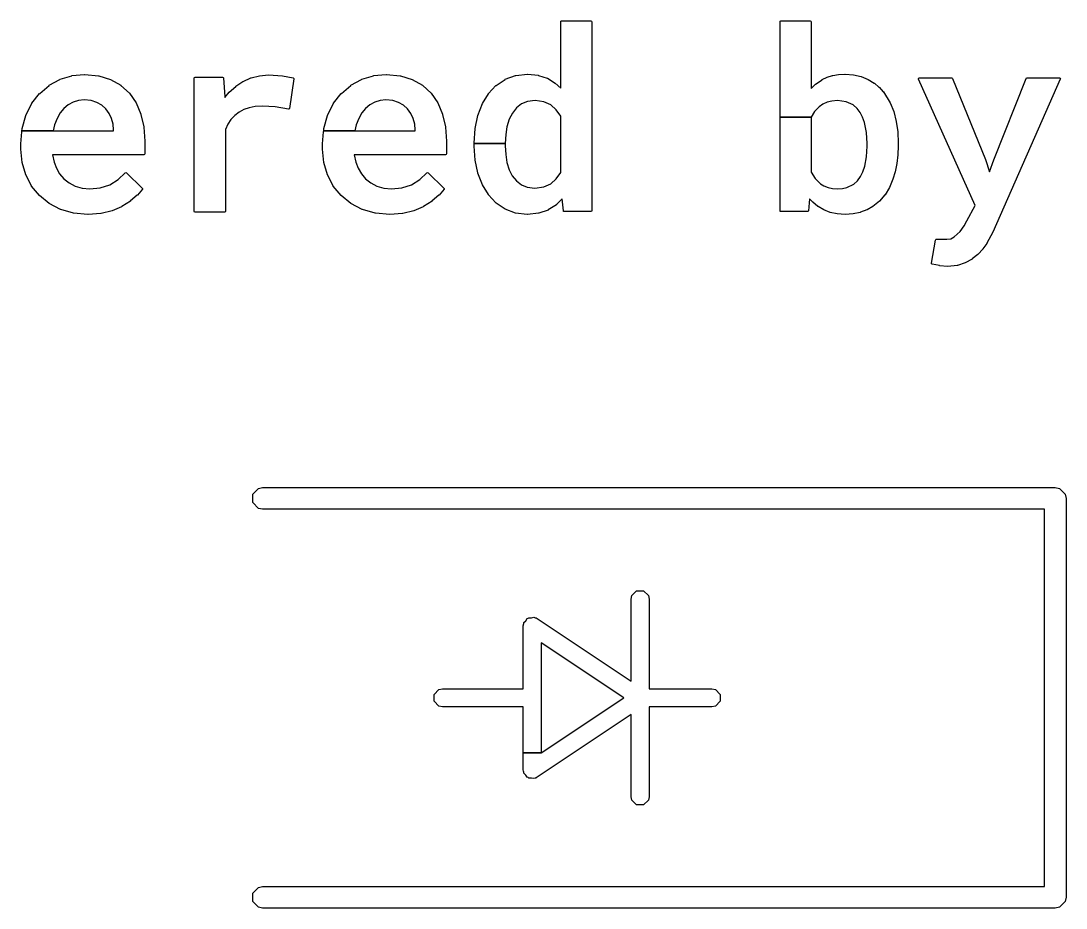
# Model space of a CAD drawing. Header units: millimetres. Extents: x 73 to 173, y -160 to -92.
# Drawn here: x 155.49 to 161.3, y -146.87 to -141.93 of the extents above; entities that cross this region are included whole.
import ezdxf

# ---------------------------------------------------------------- set-up
doc = ezdxf.new("R2010")
doc.units = ezdxf.units.MM
doc.layers.add('F.Silkscreen', color=41, linetype='CONTINUOUS', true_color=0xf2eda1)

msp = doc.modelspace()

# ---------------------------------------------------------------- linework, layer by layer
at = {"layer": 'F.Silkscreen', "linetype": 'CONTINUOUS'}
for p, q in [((158.488086, -141.937822), (158.48955, -141.934286)), ((158.488086, -142.307319), (158.488086, -141.937822)), ((158.48955, -141.934286), (158.493086, -141.932822)), ((158.493086, -141.932822), (158.656485, -141.932822)), ((158.656485, -141.932822), (158.660021, -141.934286)), ((158.660021, -141.934286), (158.661485, -141.937822)), ((158.661485, -141.937822), (158.661485, -142.989044)), ((159.708568, -141.937822), (159.710032, -141.934286)), ((159.708568, -142.469182), (159.708568, -141.937822)), ((159.710032, -141.934286), (159.713568, -141.932822)), ((159.713568, -141.932822), (159.876966, -141.932822)), ((159.876966, -141.932822), (159.880502, -141.934286)), ((159.880502, -141.934286), (159.881966, -141.937822)), ((159.881966, -141.937822), (159.881966, -142.309934)), ((155.769002, -142.237473), (155.839147, -142.230639)), ((155.839147, -142.230639), (155.84009, -142.230636)), ((155.84009, -142.230636), (155.91723, -142.237729)), ((157.447439, -142.237473), (157.517584, -142.230639)), ((157.517584, -142.230639), (157.518527, -142.230636)), ((157.518527, -142.230636), (157.595667, -142.237729)), ((158.238122, -142.236992), (158.303684, -142.229851)), ((158.303684, -142.229851), (158.30471, -142.229846)), ((158.30471, -142.229846), (158.363442, -142.235567)), ((160.001674, -142.237158), (160.033572, -142.231767)), ((160.033572, -142.231767), (160.034142, -142.231704)), ((160.034142, -142.231704), (160.069716, -142.229829)), ((160.069716, -142.229829), (160.07033, -142.229834)), ((160.07033, -142.229834), (160.116958, -142.233112)), ((155.642421, -142.291073), (155.701907, -142.258286)), ((155.701907, -142.258286), (155.70284, -142.25789)), ((155.70284, -142.25789), (155.768006, -142.237674)), ((155.768006, -142.237674), (155.769002, -142.237473)), ((155.91723, -142.237729), (155.918253, -142.237932)), ((155.918253, -142.237932), (155.983018, -142.258012)), ((155.983018, -142.258012), (155.984023, -142.25845)), ((155.984023, -142.25845), (156.041075, -142.291137)), ((156.449391, -142.250453), (156.450855, -142.246917)), ((156.449391, -142.992952), (156.449391, -142.250453)), ((156.450855, -142.246917), (156.454391, -142.245453)), ((156.454391, -142.245453), (156.607531, -142.245453)), ((156.607531, -142.245453), (156.611067, -142.246917)), ((156.611067, -142.246917), (156.61252, -142.250126)), ((156.61252, -142.250126), (156.619359, -142.354479)), ((156.680775, -142.296632), (156.720596, -142.270164)), ((156.720596, -142.270164), (156.721298, -142.269775)), ((156.721298, -142.269775), (156.764661, -142.250099)), ((156.764661, -142.250099), (156.765486, -142.249808)), ((156.765486, -142.249808), (156.811848, -142.23793)), ((156.811848, -142.23793), (156.812687, -142.23779)), ((156.812687, -142.23779), (156.862791, -142.233746)), ((156.862791, -142.233746), (156.863514, -142.23374)), ((156.863514, -142.23374), (156.94045, -142.238686)), ((156.94045, -142.238686), (156.941108, -142.238773)), ((156.941108, -142.238773), (156.999543, -142.250435)), ((157.003514, -142.25604), (156.98025, -142.419988)), ((156.999543, -142.250435), (157.002723, -142.252563)), ((157.002723, -142.252563), (157.003514, -142.25604)), ((157.320858, -142.291073), (157.380344, -142.258286)), ((157.380344, -142.258286), (157.381277, -142.25789)), ((157.381277, -142.25789), (157.446443, -142.237674)), ((157.446443, -142.237674), (157.447439, -142.237473)), ((157.595667, -142.237729), (157.59669, -142.237932)), ((157.59669, -142.237932), (157.661455, -142.258012)), ((157.661455, -142.258012), (157.66246, -142.25845)), ((157.66246, -142.25845), (157.719511, -142.291137)), ((158.129135, -142.291673), (158.179027, -142.258443)), ((158.179027, -142.258443), (158.180093, -142.257904)), ((158.180093, -142.257904), (158.236957, -142.237263)), ((158.236957, -142.237263), (158.238122, -142.236992)), ((158.363442, -142.235567), (158.364532, -142.235798)), ((158.364532, -142.235798), (158.413145, -142.251936)), ((158.413145, -142.251936), (158.414171, -142.252411)), ((158.414171, -142.252411), (158.457312, -142.278684)), ((158.457312, -142.278684), (158.458126, -142.279302)), ((158.458126, -142.279302), (158.488086, -142.307319)), ((159.881966, -142.309934), (159.904813, -142.286244)), ((159.904813, -142.286244), (159.905556, -142.285611)), ((159.905556, -142.285611), (159.942498, -142.259905)), ((159.942498, -142.259905), (159.943229, -142.259483)), ((159.943229, -142.259483), (159.970329, -142.246762)), ((159.970329, -142.246762), (159.97099, -142.246507)), ((159.97099, -142.246507), (160.001043, -142.237307)), ((160.001043, -142.237307), (160.001674, -142.237158)), ((160.116958, -142.233112), (160.117719, -142.233225)), ((160.117719, -142.233225), (160.159018, -142.242647)), ((160.159018, -142.242647), (160.159775, -142.242884)), ((160.159775, -142.242884), (160.1981, -142.258329)), ((160.1981, -142.258329), (160.198825, -142.258693)), ((160.198825, -142.258693), (160.232735, -142.279274)), ((160.232735, -142.279274), (160.233317, -142.279686)), ((160.233317, -142.279686), (160.259071, -142.300866)), ((160.479057, -142.252573), (160.481689, -142.249795)), ((160.47916, -142.256398), (160.479057, -142.252573)), ((160.7933, -142.960396), (160.47916, -142.256398)), ((160.481689, -142.249795), (160.483726, -142.249361)), ((160.483726, -142.249361), (160.663489, -142.249361)), ((160.663489, -142.249361), (160.667025, -142.250825)), ((160.667025, -142.250825), (160.66812, -142.252475)), ((160.66812, -142.252475), (160.851974, -142.703958)), ((161.267559, -142.256375), (160.89228, -143.109027)), ((160.898744, -142.70609), (161.077163, -142.252531)), ((161.077163, -142.252531), (161.07982, -142.249777)), ((161.07982, -142.249777), (161.081816, -142.249361)), ((161.081816, -142.249361), (161.262983, -142.249361)), ((161.262983, -142.249361), (161.266519, -142.250825)), ((161.266519, -142.250825), (161.267983, -142.254361)), ((161.267983, -142.254361), (161.267559, -142.256375)), ((155.546515, -142.391278), (155.589004, -142.336772)), ((155.589004, -142.336772), (155.589696, -142.336047)), ((155.589696, -142.336047), (155.641584, -142.291653)), ((155.641584, -142.291653), (155.642421, -142.291073)), ((156.041075, -142.291137), (156.041974, -142.291795)), ((156.041974, -142.291795), (156.08842, -142.334517)), ((156.08842, -142.334517), (156.089155, -142.335365)), ((156.089155, -142.335365), (156.125468, -142.388191)), ((156.619537, -142.359059), (156.643677, -142.330077)), ((156.643677, -142.330077), (156.644171, -142.329564)), ((156.644171, -142.329564), (156.680195, -142.297083)), ((156.680195, -142.297083), (156.680775, -142.296632)), ((157.224951, -142.391278), (157.26744, -142.336772)), ((157.26744, -142.336772), (157.268133, -142.336047)), ((157.268133, -142.336047), (157.320022, -142.291653)), ((157.320022, -142.291653), (157.320858, -142.291073)), ((157.719511, -142.291137), (157.72041, -142.291795)), ((157.72041, -142.291795), (157.766857, -142.334517)), ((157.766857, -142.334517), (157.767592, -142.335365)), ((157.767592, -142.335365), (157.803905, -142.388191)), ((158.052679, -142.391759), (158.085825, -142.337839)), ((158.085825, -142.337839), (158.086437, -142.337038)), ((158.086437, -142.337038), (158.128259, -142.292415)), ((158.128259, -142.292415), (158.129135, -142.291673)), ((160.259071, -142.300866), (160.259615, -142.301387)), ((160.259615, -142.301387), (160.282771, -142.327163)), ((160.282771, -142.327163), (160.28329, -142.327852)), ((160.28329, -142.327852), (160.32127, -142.388546)), ((155.513002, -142.458208), (155.545984, -142.392119)), ((155.545984, -142.392119), (155.546515, -142.391278)), ((155.748106, -142.399873), (155.723955, -142.420006)), ((155.775276, -142.385018), (155.748106, -142.399873)), ((155.805019, -142.37585), (155.775276, -142.385018)), ((155.837864, -142.372712), (155.805019, -142.37585)), ((155.876233, -142.376308), (155.837864, -142.372712)), ((155.907943, -142.386396), (155.876233, -142.376308)), ((155.935776, -142.402454), (155.907943, -142.386396)), ((155.95782, -142.422572), (155.935776, -142.402454)), ((156.125468, -142.388191), (156.125955, -142.389081)), ((156.125955, -142.389081), (156.152718, -142.452576)), ((156.619359, -142.354479), (156.619366, -142.354614)), ((156.619366, -142.354614), (156.619537, -142.359059)), ((157.191438, -142.458208), (157.22442, -142.392119)), ((157.22442, -142.392119), (157.224951, -142.391278)), ((157.426538, -142.399875), (157.402394, -142.420003)), ((157.453713, -142.385018), (157.426538, -142.399875)), ((157.483456, -142.37585), (157.453713, -142.385018)), ((157.516301, -142.372712), (157.483456, -142.37585)), ((157.55467, -142.376308), (157.516301, -142.372712)), ((157.58638, -142.386396), (157.55467, -142.376308)), ((157.614213, -142.402454), (157.58638, -142.386396)), ((157.636257, -142.422572), (157.614213, -142.402454)), ((157.803905, -142.388191), (157.804392, -142.389081)), ((157.804392, -142.389081), (157.831154, -142.452576)), ((158.027102, -142.458411), (158.052269, -142.392591)), ((158.052269, -142.392591), (158.052679, -142.391759)), ((158.269805, -142.395082), (158.241785, -142.416832)), ((158.303265, -142.381502), (158.269805, -142.395082)), ((158.345294, -142.376634), (158.303265, -142.381502)), ((158.395054, -142.382889), (158.345294, -142.376634)), ((158.432761, -142.400082), (158.395054, -142.382889)), ((158.463779, -142.427269), (158.432761, -142.400082)), ((159.946003, -142.396624), (159.92544, -142.411175)), ((159.970381, -142.385623), (159.946003, -142.396624)), ((159.997329, -142.378972), (159.970381, -142.385623)), ((160.028875, -142.376621), (159.997329, -142.378972)), ((160.076864, -142.382686), (160.028875, -142.376621)), ((160.114564, -142.400563), (160.076864, -142.382686)), ((160.137182, -142.419783), (160.114564, -142.400563)), ((160.32127, -142.388546), (160.321676, -142.389347)), ((160.321676, -142.389347), (160.340724, -142.437149)), ((155.492378, -142.532441), (155.512657, -142.459108)), ((155.512657, -142.459108), (155.513002, -142.458208)), ((155.703448, -142.445338), (155.685962, -142.476311)), ((155.723955, -142.420006), (155.703448, -142.445338)), ((155.975915, -142.447552), (155.95782, -142.422572)), ((155.989647, -142.476881), (155.975915, -142.447552)), ((156.152718, -142.452576), (156.152987, -142.453411)), ((156.152987, -142.453411), (156.168764, -142.52287)), ((156.674463, -142.458775), (156.653874, -142.481161)), ((156.699133, -142.440605), (156.674463, -142.458775)), ((156.725247, -142.426269), (156.699133, -142.440605)), ((156.755752, -142.41596), (156.725247, -142.426269)), ((156.789058, -142.41), (156.755752, -142.41596)), ((156.828326, -142.407868), (156.789058, -142.41)), ((156.900619, -142.411928), (156.828326, -142.407868)), ((156.974479, -142.424218), (156.900619, -142.411928)), ((156.974598, -142.424236), (156.974479, -142.424218)), ((156.978304, -142.423283), (156.974598, -142.424236)), ((156.98025, -142.419988), (156.978304, -142.423283)), ((157.170815, -142.532441), (157.191093, -142.459108)), ((157.191093, -142.459108), (157.191438, -142.458208)), ((157.381884, -142.445338), (157.364398, -142.476311)), ((157.402394, -142.420003), (157.381884, -142.445338)), ((157.654352, -142.447552), (157.636257, -142.422572)), ((157.668084, -142.476881), (157.654352, -142.447552)), ((157.831154, -142.452576), (157.831423, -142.45341)), ((157.831423, -142.45341), (157.847201, -142.522869)), ((158.012003, -142.531066), (158.026876, -142.459184)), ((158.026876, -142.459184), (158.027102, -142.458411)), ((158.219447, -142.445838), (158.201927, -142.480452)), ((158.241785, -142.416832), (158.219447, -142.445838)), ((158.488086, -142.462487), (158.463779, -142.427269)), ((158.488086, -142.776352), (158.488086, -142.462487)), ((159.90047, -142.43751), (159.881966, -142.469182)), ((159.92544, -142.411175), (159.90047, -142.43751)), ((160.154512, -142.442657), (160.137182, -142.419783)), ((160.168008, -142.468891), (160.154512, -142.442657)), ((160.340724, -142.437149), (160.340918, -142.437741)), ((160.340918, -142.437741), (160.355087, -142.492216)), ((155.672787, -142.510801), (155.664552, -142.545383)), ((155.685962, -142.476311), (155.672787, -142.510801)), ((155.998155, -142.508264), (155.989647, -142.476881)), ((156.000961, -142.539615), (155.998155, -142.508264)), ((156.636916, -142.507307), (156.62279, -142.537334)), ((156.653874, -142.481161), (156.636916, -142.507307)), ((157.351225, -142.5108), (157.342988, -142.545383)), ((157.364398, -142.476311), (157.351225, -142.5108)), ((157.676592, -142.508264), (157.668084, -142.476881)), ((157.679398, -142.539615), (157.676592, -142.508264)), ((158.189493, -142.521698), (158.182503, -142.565922)), ((158.201927, -142.480452), (158.189493, -142.521698)), ((159.708568, -142.989044), (159.708568, -142.469182)), ((159.708568, -142.469182), (159.881966, -142.469182)), ((159.881966, -142.469182), (159.708568, -142.469182)), ((159.881966, -142.469182), (159.881966, -142.774289)), ((160.17896, -142.49872), (160.168008, -142.468891)), ((160.189387, -142.553988), (160.17896, -142.49872)), ((160.355087, -142.492216), (160.355195, -142.492749)), ((160.355195, -142.492749), (160.3636, -142.550053)), ((155.485138, -142.617621), (155.49082, -142.549965)), ((155.49082, -142.549965), (155.491205, -142.545383)), ((155.491205, -142.545383), (155.492215, -142.533356)), ((155.491205, -142.545383), (155.664552, -142.545383)), ((155.664552, -142.545383), (155.491205, -142.545383)), ((155.492215, -142.533356), (155.492378, -142.532441)), ((155.664552, -142.545383), (156.000961, -142.545383)), ((156.000961, -142.545383), (156.000961, -142.539615)), ((156.168764, -142.52287), (156.168876, -142.523626)), ((156.168876, -142.523626), (156.174348, -142.601446)), ((156.62279, -142.537334), (156.62279, -142.992952)), ((157.163575, -142.617621), (157.169257, -142.549965)), ((157.169257, -142.549965), (157.169642, -142.545383)), ((157.169642, -142.545383), (157.170652, -142.533356)), ((157.169642, -142.545383), (157.342988, -142.545383)), ((157.342988, -142.545383), (157.169642, -142.545383)), ((157.170652, -142.533356), (157.170815, -142.532441)), ((157.342988, -142.545383), (157.679398, -142.545383)), ((157.679398, -142.545383), (157.679398, -142.539615)), ((157.847201, -142.522869), (157.847313, -142.523626)), ((157.847313, -142.523626), (157.852785, -142.601446)), ((158.006694, -142.613936), (158.011909, -142.531762)), ((158.011909, -142.531762), (158.012003, -142.531066)), ((158.182503, -142.565922), (158.180082, -142.614382)), ((160.193145, -142.615024), (160.189387, -142.553988)), ((160.3636, -142.550053), (160.363648, -142.550547)), ((160.363648, -142.550547), (160.366539, -142.612678)), ((155.48512, -142.618039), (155.485138, -142.617621)), ((155.48512, -142.646188), (155.48512, -142.618039)), ((156.174348, -142.601446), (156.17436, -142.601797)), ((156.17436, -142.601797), (156.17436, -142.672688)), ((157.163557, -142.618039), (157.163575, -142.617621)), ((157.163557, -142.646188), (157.163557, -142.618039)), ((157.852785, -142.601446), (157.852797, -142.601797)), ((157.852797, -142.601797), (157.852797, -142.672688)), ((158.006684, -142.614253), (158.006694, -142.613936)), ((158.006684, -142.614382), (158.006684, -142.614253)), ((158.006684, -142.628663), (158.006684, -142.614382)), ((158.006684, -142.614382), (158.180082, -142.614382)), ((158.180082, -142.614382), (158.006684, -142.614382)), ((158.006695, -142.628997), (158.006684, -142.628663)), ((158.011948, -142.707467), (158.006695, -142.628997)), ((158.180082, -142.614382), (158.180082, -142.628468)), ((158.180082, -142.628468), (158.182499, -142.676354)), ((160.189752, -142.688497), (160.193145, -142.629129)), ((160.193145, -142.629129), (160.193145, -142.615024)), ((160.36654, -142.627448), (160.364622, -142.67824)), ((160.366539, -142.612678), (160.366544, -142.61291)), ((160.366544, -142.627259), (160.36654, -142.627448)), ((160.366544, -142.61291), (160.366544, -142.627259)), ((155.48514, -142.646639), (155.48512, -142.646188)), ((155.491856, -142.720713), (155.48514, -142.646639)), ((156.16936, -142.677688), (155.660989, -142.677688)), ((155.660989, -142.677688), (155.669649, -142.718035)), ((156.172896, -142.676224), (156.16936, -142.677688)), ((156.17436, -142.672688), (156.172896, -142.676224)), ((157.163577, -142.646639), (157.163557, -142.646188)), ((157.170293, -142.720713), (157.163577, -142.646639)), ((157.847797, -142.677688), (157.339426, -142.677688)), ((157.339426, -142.677688), (157.348086, -142.718035)), ((157.851333, -142.676224), (157.847797, -142.677688)), ((157.852797, -142.672688), (157.851333, -142.676224)), ((158.182499, -142.676354), (158.189492, -142.720235)), ((160.179613, -142.74149), (160.189752, -142.688497)), ((160.364591, -142.678638), (160.358998, -142.72597)), ((160.364622, -142.67824), (160.364591, -142.678638)), ((155.492036, -142.721661), (155.491856, -142.720713)), ((155.511699, -142.789125), (155.492036, -142.721661)), ((155.669649, -142.718035), (155.682594, -142.752835)), ((155.682594, -142.752835), (155.700716, -142.783413)), ((157.170473, -142.721661), (157.170293, -142.720713)), ((157.190135, -142.789125), (157.170473, -142.721661)), ((157.348086, -142.718035), (157.361031, -142.752835)), ((157.361031, -142.752835), (157.379153, -142.783413)), ((158.012049, -142.708183), (158.011948, -142.707467)), ((158.027251, -142.778946), (158.012049, -142.708183)), ((158.189492, -142.720235), (158.201821, -142.760944)), ((160.169623, -142.772585), (160.179613, -142.74149)), ((160.35893, -142.726392), (160.349543, -142.77193)), ((160.358998, -142.72597), (160.35893, -142.726392)), ((160.851974, -142.703958), (160.852116, -142.704356)), ((160.852116, -142.704356), (160.873195, -142.771964)), ((160.873195, -142.771964), (160.898735, -142.706112)), ((160.898735, -142.706112), (160.898744, -142.70609)), ((155.512069, -142.790045), (155.511699, -142.789125)), ((155.544165, -142.851357), (155.512069, -142.790045)), ((155.700716, -142.783413), (155.724731, -142.810874)), ((155.724731, -142.810874), (155.75373, -142.834791)), ((156.026533, -142.815995), (156.064766, -142.77772)), ((156.064766, -142.77772), (156.068301, -142.776254)), ((156.068301, -142.776254), (156.071769, -142.77765)), ((156.071769, -142.77765), (156.160368, -142.86283)), ((157.190505, -142.790045), (157.190135, -142.789125)), ((157.222601, -142.851357), (157.190505, -142.790045)), ((157.379153, -142.783413), (157.403168, -142.810874)), ((157.403168, -142.810874), (157.432167, -142.834791)), ((157.70497, -142.815995), (157.743203, -142.77772)), ((157.743203, -142.77772), (157.746738, -142.776254)), ((157.746738, -142.776254), (157.750206, -142.77765)), ((157.750206, -142.77765), (157.838805, -142.86283)), ((158.027475, -142.779698), (158.027251, -142.778946)), ((158.052689, -142.844956), (158.027475, -142.779698)), ((158.201821, -142.760944), (158.21882, -142.794301)), ((158.21882, -142.794301), (158.241602, -142.823336)), ((158.432467, -142.839466), (158.46367, -142.81211)), ((158.46367, -142.81211), (158.488086, -142.776352)), ((159.881966, -142.774289), (159.903804, -142.809988)), ((159.903804, -142.809988), (159.93347, -142.83906)), ((160.139431, -142.823044), (160.156474, -142.79961)), ((160.156474, -142.79961), (160.169623, -142.772585)), ((160.336894, -142.813309), (160.336714, -142.813802)), ((160.349427, -142.772385), (160.336894, -142.813309)), ((160.349543, -142.77193), (160.349427, -142.772385)), ((155.544736, -142.852217), (155.544165, -142.851357)), ((155.587683, -142.904356), (155.544736, -142.852217)), ((155.75373, -142.834791), (155.787785, -142.85274)), ((155.787785, -142.85274), (155.82544, -142.863769)), ((155.82544, -142.863769), (155.86769, -142.867577)), ((155.86769, -142.867577), (155.92593, -142.861679)), ((155.92593, -142.861679), (155.979271, -142.844328)), ((155.979271, -142.844328), (156.026533, -142.815995)), ((156.160734, -142.869647), (156.133281, -142.902387)), ((156.160368, -142.86283), (156.161902, -142.866336)), ((156.161902, -142.866336), (156.160734, -142.869647)), ((157.223172, -142.852217), (157.222601, -142.851357)), ((157.26612, -142.904356), (157.223172, -142.852217)), ((157.432167, -142.834791), (157.466221, -142.852739)), ((157.466221, -142.852739), (157.503877, -142.863769)), ((157.503877, -142.863769), (157.546127, -142.867577)), ((157.546127, -142.867577), (157.604366, -142.861679)), ((157.604366, -142.861679), (157.657708, -142.844328)), ((157.657708, -142.844328), (157.70497, -142.815995)), ((157.839171, -142.869647), (157.811717, -142.902387)), ((157.838805, -142.86283), (157.840339, -142.866336)), ((157.840339, -142.866336), (157.839171, -142.869647)), ((158.053081, -142.845752), (158.052689, -142.844956)), ((158.085813, -142.899562), (158.053081, -142.845752)), ((158.241602, -142.823336), (158.269484, -142.844773)), ((158.269484, -142.844773), (158.302523, -142.858093)), ((158.302523, -142.858093), (158.343893, -142.862863)), ((158.343893, -142.862863), (158.394364, -142.856608)), ((158.394364, -142.856608), (158.432467, -142.839466)), ((159.93347, -142.83906), (159.952915, -142.850694)), ((159.952915, -142.850694), (159.976029, -142.859933)), ((159.976029, -142.859933), (160.001178, -142.86559)), ((160.001178, -142.86559), (160.030348, -142.867589)), ((160.030348, -142.867589), (160.056871, -142.86576)), ((160.056871, -142.86576), (160.079364, -142.860646)), ((160.079364, -142.860646), (160.118643, -142.8416)), ((160.118643, -142.8416), (160.139431, -142.823044)), ((160.317051, -142.859896), (160.292544, -142.900232)), ((160.317379, -142.859257), (160.317051, -142.859896)), ((160.336714, -142.813802), (160.317379, -142.859257)), ((155.588392, -142.90506), (155.587683, -142.904356)), ((155.641464, -142.948111), (155.588392, -142.90506)), ((156.132705, -142.902969), (156.095488, -142.934895)), ((156.133281, -142.902387), (156.132705, -142.902969)), ((157.266829, -142.90506), (157.26612, -142.904356)), ((157.319901, -142.948111), (157.266829, -142.90506)), ((157.811141, -142.902969), (157.773924, -142.934895)), ((157.811717, -142.902387), (157.811141, -142.902969)), ((158.086406, -142.90035), (158.085813, -142.899562)), ((158.128189, -142.945739), (158.086406, -142.90035)), ((158.496654, -142.922822), (158.465059, -142.954964)), ((158.50313, -142.989527), (158.496654, -142.922822)), ((159.872691, -142.92246), (159.866189, -142.989527)), ((159.890836, -142.941897), (159.872691, -142.92246)), ((160.292068, -142.900889), (160.261866, -142.93614)), ((160.292544, -142.900232), (160.292068, -142.900889)), ((155.642313, -142.948667), (155.641464, -142.948111)), ((155.70605, -142.981698), (155.642313, -142.948667)), ((155.706966, -142.982063), (155.70605, -142.981698)), ((155.777643, -143.002434), (155.706966, -142.982063)), ((156.045454, -142.96682), (155.992936, -142.989756)), ((156.046143, -142.966453), (156.045454, -142.96682)), ((156.094923, -142.935315), (156.046143, -142.966453)), ((156.095488, -142.934895), (156.094923, -142.935315)), ((157.32075, -142.948667), (157.319901, -142.948111)), ((157.384487, -142.981698), (157.32075, -142.948667)), ((157.385403, -142.982063), (157.384487, -142.981698)), ((157.45608, -143.002434), (157.385403, -142.982063)), ((157.72389, -142.96682), (157.671373, -142.989756)), ((157.724579, -142.966453), (157.72389, -142.96682)), ((157.773359, -142.935315), (157.724579, -142.966453)), ((157.773924, -142.934895), (157.773359, -142.935315)), ((158.129047, -142.946481), (158.128189, -142.945739)), ((158.178611, -142.980349), (158.129047, -142.946481)), ((158.17968, -142.980904), (158.178611, -142.980349)), ((158.236226, -143.002065), (158.17968, -142.980904)), ((158.417659, -142.985283), (158.365931, -143.003131)), ((158.418723, -142.984767), (158.417659, -142.985283)), ((158.464188, -142.95567), (158.418723, -142.984767)), ((158.465059, -142.954964), (158.464188, -142.95567)), ((159.891312, -142.942344), (159.890836, -142.941897)), ((159.919705, -142.965731), (159.891312, -142.942344)), ((159.920336, -142.966174), (159.919705, -142.965731)), ((159.951395, -142.98457), (159.920336, -142.966174)), ((159.952153, -142.984937), (159.951395, -142.98457)), ((159.987467, -142.998475), (159.952153, -142.984937)), ((160.192094, -142.984245), (160.155641, -142.997996)), ((160.192779, -142.983926), (160.192094, -142.984245)), ((160.22502, -142.965803), (160.192779, -142.983926)), ((160.225704, -142.96534), (160.22502, -142.965803)), ((160.261203, -142.936783), (160.225704, -142.96534)), ((160.261866, -142.93614), (160.261203, -142.936783)), ((160.747935, -143.045708), (160.7933, -142.960396)), ((155.778588, -143.002611), (155.777643, -143.002434)), ((155.858365, -143.009656), (155.778588, -143.002611)), ((155.859162, -143.009662), (155.858365, -143.009656)), ((155.930298, -143.004576), (155.859162, -143.009662)), ((155.931091, -143.004455), (155.930298, -143.004576)), ((155.992085, -142.99004), (155.931091, -143.004455)), ((155.992936, -142.989756), (155.992085, -142.99004)), ((156.450855, -142.996488), (156.449391, -142.992952)), ((156.454391, -142.997952), (156.450855, -142.996488)), ((156.61779, -142.997952), (156.454391, -142.997952)), ((156.621326, -142.996488), (156.61779, -142.997952)), ((156.62279, -142.992952), (156.621326, -142.996488)), ((157.457025, -143.002611), (157.45608, -143.002434)), ((157.536802, -143.009656), (157.457025, -143.002611)), ((157.537599, -143.009662), (157.536802, -143.009656)), ((157.608735, -143.004576), (157.537599, -143.009662)), ((157.609528, -143.004455), (157.608735, -143.004576)), ((157.670522, -142.99004), (157.609528, -143.004455)), ((157.671373, -142.989756), (157.670522, -142.99004)), ((158.237419, -143.002351), (158.236226, -143.002065)), ((158.302262, -143.009644), (158.237419, -143.002351)), ((158.303328, -143.009649), (158.302262, -143.009644)), ((158.364807, -143.003378), (158.303328, -143.009649)), ((158.365931, -143.003131), (158.364807, -143.003378)), ((158.504571, -142.99258), (158.50313, -142.989527)), ((158.508107, -142.994044), (158.504571, -142.99258)), ((158.656485, -142.994044), (158.508107, -142.994044)), ((158.660021, -142.99258), (158.656485, -142.994044)), ((158.661485, -142.989044), (158.660021, -142.99258)), ((159.710032, -142.99258), (159.708568, -142.989044)), ((159.713568, -142.994044), (159.710032, -142.99258)), ((159.861212, -142.994044), (159.713568, -142.994044)), ((159.86439, -142.992904), (159.861212, -142.994044)), ((159.866189, -142.989527), (159.86439, -142.992904)), ((159.988226, -142.998699), (159.987467, -142.998475)), ((160.026402, -143.00674), (159.988226, -142.998699)), ((160.027112, -143.006837), (160.026402, -143.00674)), ((160.071062, -143.009665), (160.027112, -143.006837)), ((160.071718, -143.009664), (160.071062, -143.009665)), ((160.115189, -143.006743), (160.071718, -143.009664)), ((160.115911, -143.006641), (160.115189, -143.006743)), ((160.154933, -142.998205), (160.115911, -143.006641)), ((160.155641, -142.997996), (160.154933, -142.998205)), ((160.73205, -143.073855), (160.747935, -143.045708)), ((160.710261, -143.104442), (160.73205, -143.073855)), ((160.550548, -143.280537), (160.573079, -143.15231)), ((160.573079, -143.15231), (160.575134, -143.149081)), ((160.575134, -143.149081), (160.578004, -143.148175)), ((160.578004, -143.148175), (160.637097, -143.148175)), ((160.637097, -143.148175), (160.658674, -143.144865)), ((160.658674, -143.144865), (160.677616, -143.135125)), ((160.677616, -143.135125), (160.710261, -143.104442)), ((160.892121, -143.109356), (160.859637, -143.1706)), ((160.89228, -143.109027), (160.892121, -143.109356)), ((160.837082, -143.20272), (160.810018, -143.231577)), ((160.837528, -143.202172), (160.837082, -143.20272)), ((160.859313, -143.171129), (160.837528, -143.202172)), ((160.859637, -143.1706), (160.859313, -143.171129)), ((160.777044, -143.258024), (160.739031, -143.27941)), ((160.777722, -143.257565), (160.777044, -143.258024)), ((160.809501, -143.232056), (160.777722, -143.257565)), ((160.810018, -143.231577), (160.809501, -143.232056)), ((160.551291, -143.284142), (160.550548, -143.280537)), ((160.554453, -143.286297), (160.551291, -143.284142)), ((160.595791, -143.294907), (160.554453, -143.286297)), ((160.59639, -143.294994), (160.595791, -143.294907)), ((160.64188, -143.298841), (160.59639, -143.294994)), ((160.642776, -143.298836), (160.64188, -143.298841)), ((160.694482, -143.293902), (160.642776, -143.298836)), ((160.695556, -143.293679), (160.694482, -143.293902)), ((160.738128, -143.279806), (160.695556, -143.293679)), ((160.739031, -143.27941), (160.738128, -143.279806)), ((156.774567, -144.567039), (156.807039, -144.534567)), ((156.807039, -144.534567), (156.83, -144.53)), ((156.83, -144.53), (161.24, -144.53)), ((161.24, -144.53), (161.262961, -144.534567)), ((161.262961, -144.534567), (161.295433, -144.567039)), ((156.774567, -144.612961), (156.774567, -144.567039)), ((156.807039, -144.645433), (156.774567, -144.612961)), ((161.295433, -144.567039), (161.3, -144.59)), ((161.3, -144.59), (161.3, -146.81)), ((156.83, -144.65), (156.807039, -144.645433)), ((161.18, -144.65), (156.83, -144.65)), ((161.18, -146.75), (161.18, -144.65)), ((158.88, -145.15), (158.883806, -145.130866)), ((158.883806, -145.130866), (158.910866, -145.103806)), ((158.910866, -145.103806), (158.949134, -145.103806)), ((158.949134, -145.103806), (158.976194, -145.130866)), ((158.976194, -145.130866), (158.98, -145.15)), ((158.88, -145.606573), (158.88, -145.15)), ((158.98, -145.15), (158.98, -145.65)), ((158.307225, -145.257446), (158.310866, -145.253806)), ((158.310866, -145.253806), (158.325428, -145.253806)), ((158.325428, -145.253806), (158.339703, -145.250951)), ((158.339703, -145.250951), (158.346617, -145.253806)), ((158.346617, -145.253806), (158.349134, -145.253806)), ((158.349134, -145.253806), (158.350904, -145.255576)), ((158.350904, -145.255576), (158.357735, -145.258397)), ((158.28, -145.3), (158.281441, -145.292751)), ((158.28, -145.65), (158.28, -145.3)), ((158.280951, -145.290297), (158.282346, -145.288203)), ((158.281441, -145.292751), (158.280951, -145.290297)), ((158.282346, -145.288203), (158.283806, -145.280866)), ((158.283806, -145.280866), (158.294102, -145.270569)), ((158.294102, -145.270569), (158.302178, -145.258456)), ((158.302178, -145.258456), (158.307225, -145.257446)), ((158.357735, -145.258397), (158.88, -145.606573)), ((158.839861, -145.7), (158.38, -145.393426)), ((158.38, -145.393426), (158.38, -146.006573)), ((157.783806, -145.680866), (157.810866, -145.653806)), ((157.810866, -145.653806), (157.83, -145.65)), ((157.83, -145.65), (158.28, -145.65)), ((158.98, -145.65), (159.33, -145.65)), ((159.33, -145.65), (159.349134, -145.653806)), ((159.349134, -145.653806), (159.376194, -145.680866)), ((157.783806, -145.719134), (157.783806, -145.680866)), ((157.810866, -145.746194), (157.783806, -145.719134)), ((158.38, -146.006573), (158.839861, -145.7)), ((159.376194, -145.719134), (159.349134, -145.746194)), ((159.376194, -145.680866), (159.376194, -145.719134)), ((157.83, -145.75), (157.810866, -145.746194)), ((158.28, -145.75), (157.83, -145.75)), ((158.28, -146.006573), (158.28, -145.75)), ((159.33, -145.75), (158.98, -145.75)), ((158.98, -145.75), (158.98, -146.25)), ((159.349134, -145.746194), (159.33, -145.75)), ((158.88, -145.793426), (158.357735, -146.141603)), ((158.88, -146.25), (158.88, -145.793426)), ((158.28, -146.1), (158.28, -146.006573)), ((158.28, -146.006573), (158.38, -146.006573)), ((158.38, -146.006573), (158.28, -146.006573)), ((158.281441, -146.107248), (158.28, -146.1)), ((158.280951, -146.109703), (158.281441, -146.107248)), ((158.282346, -146.111796), (158.280951, -146.109703)), ((158.283806, -146.119134), (158.282346, -146.111796)), ((158.294102, -146.12943), (158.283806, -146.119134)), ((158.302178, -146.141544), (158.294102, -146.12943)), ((158.307225, -146.142553), (158.302178, -146.141544)), ((158.310866, -146.146194), (158.307225, -146.142553)), ((158.325428, -146.146194), (158.310866, -146.146194)), ((158.339703, -146.149049), (158.325428, -146.146194)), ((158.346617, -146.146194), (158.339703, -146.149049)), ((158.349134, -146.146194), (158.346617, -146.146194)), ((158.350904, -146.144423), (158.349134, -146.146194)), ((158.357735, -146.141603), (158.350904, -146.144423)), ((158.883806, -146.269134), (158.88, -146.25)), ((158.910866, -146.296194), (158.883806, -146.269134)), ((158.949134, -146.296194), (158.910866, -146.296194)), ((158.976194, -146.269134), (158.949134, -146.296194)), ((158.98, -146.25), (158.976194, -146.269134)), ((156.774567, -146.787039), (156.807039, -146.754567)), ((156.807039, -146.754567), (156.83, -146.75)), ((156.83, -146.75), (161.18, -146.75)), ((156.774567, -146.832961), (156.774567, -146.787039)), ((161.3, -146.81), (161.295433, -146.832961)), ((156.807039, -146.865433), (156.774567, -146.832961)), ((156.83, -146.87), (156.807039, -146.865433)), ((161.24, -146.87), (156.83, -146.87)), ((161.262961, -146.865433), (161.24, -146.87)), ((161.295433, -146.832961), (161.262961, -146.865433))]:
    msp.add_line(p, q, dxfattribs=at)

doc.saveas('drawing.dxf')
